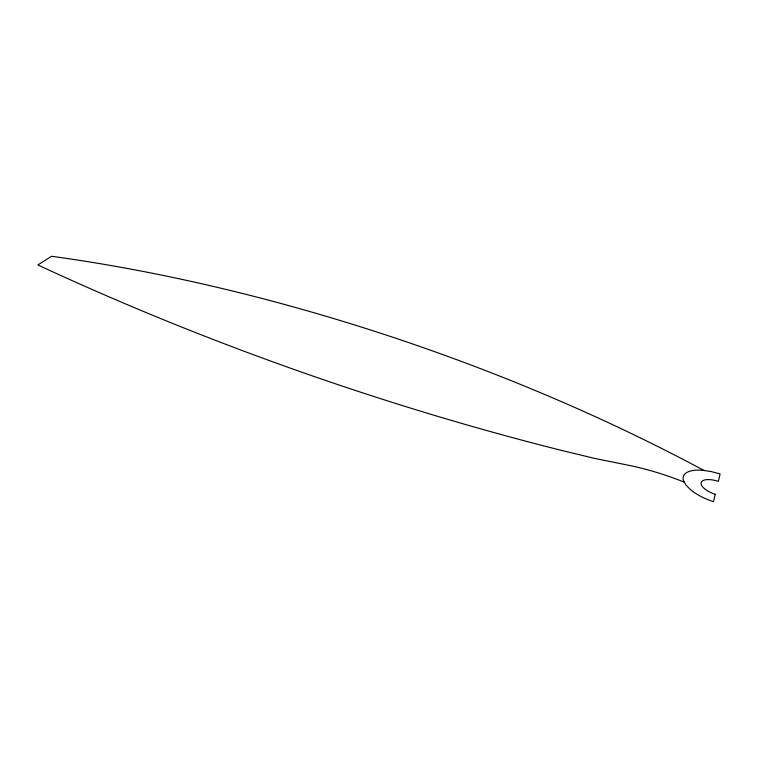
<?xml version="1.0" encoding="UTF-8"?>
<svg xmlns="http://www.w3.org/2000/svg" width="758" height="758" viewBox="0 0 758 758"><rect width="100%" height="100%" fill="white"/><g stroke="black" fill="none" stroke-linecap="round" stroke-linejoin="round"><path stroke-width="1.14" d="M704.04 470.491A840.793 337.954 19.1 0 0 51.553 256.28L37.9 264.959A1210.033 486.371 19.1 0 0 561.877 450.489L594.84 458.457L628.458 465.251A130.935 52.634 19.1 0 1 684.351 482.221M715.249 494.32L713.496 501.72A35.342 14.203 19.1 0 1 690.737 489.867L686.085 485.243L683.526 480.79A35.342 14.203 19.1 0 1 702.884 470.32L711.307 471.59L720.1 473.968L718.338 481.368A16.496 6.633 19.1 0 0 701.131 482.704A16.496 6.633 19.1 0 0 715.249 494.32"/></g></svg>
